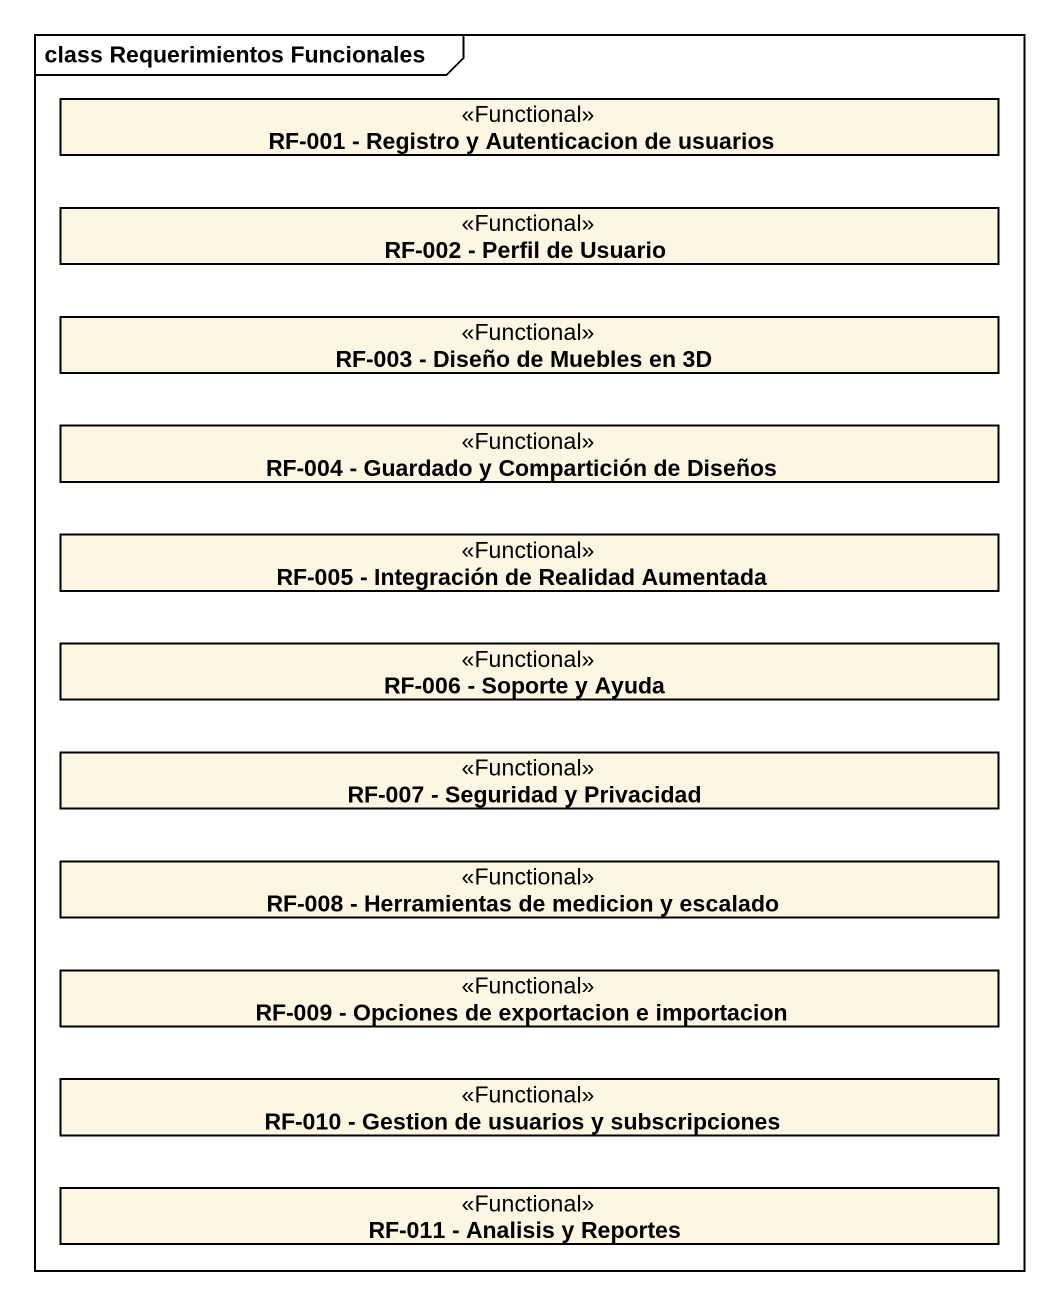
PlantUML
@startuml
mainframe class Requerimientos Funcionales
hide circle
hide empty members
class "RF-001 - Registro y Autenticacion de usuarios" as RF_001_Registro_y <<Functional>>
class "RF-002 - Perfil de Usuario" as RF_002_Perfil_de_Usuario <<Functional>>
class "RF-003 - Diseño de Muebles en 3D" as RF_003_Diseño_de_Muebles_en <<Functional>>
class "RF-004 - Guardado y Compartición de Diseños" as RF_004_Guardado_y <<Functional>>
class "RF-005 - Integración de Realidad Aumentada" as RF_005_Integración_de <<Functional>>
class "RF-006 - Soporte y Ayuda" as RF_006_Soporte_y_Ayuda <<Functional>>
class "RF-007 - Seguridad y Privacidad" as RF_007_Seguridad_y <<Functional>>
class "RF-008 - Herramientas de medicion y escalado" as RF_008_Herramientas_de <<Functional>>
class "RF-009 - Opciones de exportacion e importacion" as RF_009_Opciones_de <<Functional>>
class "RF-010 - Gestion de usuarios y subscripciones" as RF_010_Gestion_de_usuarios <<Functional>>
class "RF-011 - Analisis y Reportes" as RF_011_Analisis_y_Reportes <<Functional>>
@enduml
